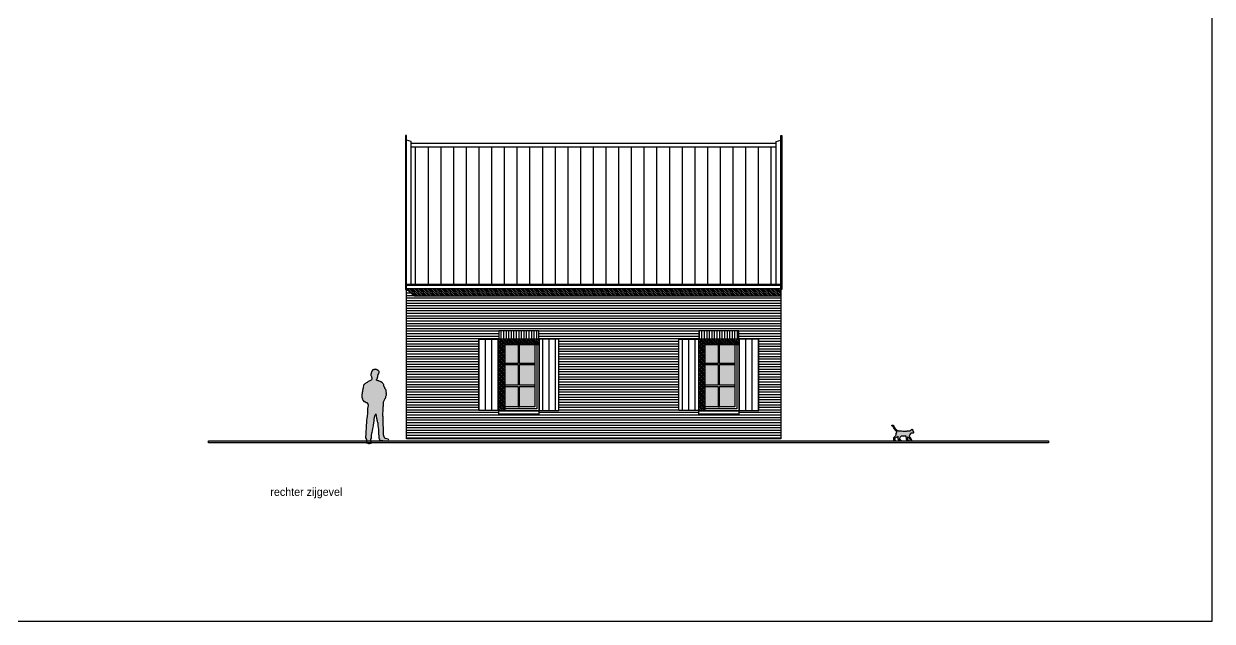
# Model space of a CAD drawing. Header units: millimetres. Extents: x 194362 to 347421, y -189721 to -131700.
# Drawn here: x 246427 to 276134, y -161557 to -146629 of the extents above; entities that cross this region are included whole.
import ezdxf

# ---------------------------------------------------------------- set-up
doc = ezdxf.new("R2010")
doc.units = ezdxf.units.MM
for name, color, linetype in [('arc-glas', 5, 'Continuous'), ('arcering', 5, 'Continuous'), ('grijs03', 252, 'Continuous'), ('KOZIJN', 1, 'Continuous'), ('LAYER_1', 7, 'Continuous'), ('text', 7, 'Continuous'), ('zicht', 5, 'Continuous')]:
    doc.layers.add(name, color=color, linetype=linetype)
doc.layers.add('hulp', color=6, linetype='Continuous', plot=False)
doc.styles.get("Standard").update_dxf_attribs({"font": 'LSANS.TTF', "height": 20})

# ---------------------------------------------------------------- blocks, each defined once
blk = doc.blocks.new('mib6')
blk.add_hatch(color=256).paths.add_polyline_path([(151.9, 134.8), (151.3, 134.3), (150.7, 133.7), (149.6, 133.6), (149.2, 133.4), (148.9, 132.7), (148.9, 131.1), (147.9, 129.5), (147.6, 128.9), (146.9, 127), (146.6, 124.1), (146.1, 123.4), (145.9, 121.7), (146.2, 120.1), (146.7, 119), (147.3, 117.5), (147.8, 116.4), (148.1, 114.8), (148.1, 111.9), (147.5, 109.6), (146.6, 108.4), (145.2, 107.5), (143.1, 106.9), (141.6, 106.1), (139.2, 104.9), (136.6, 103.1), (134.5, 101.6), (132.3, 100), (131.2, 99.2), (129.3, 97.7), (128, 96.4), (127.4, 94.1), (127.1, 91), (126.9, 90), (126.7, 88.6), (126.5, 87.6), (126.2, 86.6), (125.2, 82.8), (124.8, 80.5), (124.4, 77.6), (123.9, 74.9), (123.5, 73), (123.4, 72), (123.3, 71.5), (123.1, 69.6), (123.1, 69), (123.2, 67.3), (123.3, 66.3), (123.6, 65.6), (124.1, 64.6), (124.7, 63.4), (124.8, 62.6), (124.3, 61.4), (124.9, 60.2), (125.8, 59), (126.9, 58.2), (127.2, 57.4), (127.2, 56.6), (128, 55.7), (128.7, 55.6), (129.3, 55.6), (131.1, 55.2), (131.7, 54.8), (132, 54.4), (132.7, 53.3), (133.7, 52.4), (134.7, 52.4), (135.3, 52.5), (135.7, 52.6), (138.4, 49.8), (138.5, 49), (139.2, 46), (139.1, 43.4), (138.7, 42.1), (138.2, 40.6), (137.4, 38.5), (137.3, 36.7), (137.5, 34.2), (137.4, 30.4), (137.6, 28.2), (137.7, 25.1), (136.7, 18.6), (135.7, 12.5), (135.4, 9.4), (135, 6.5), (134.9, 3.8), (134.7, 2.1), (134.4, -4.1), (134.1, -9.6), (134, -12.2), (133.6, -18.6), (133.4, -22.9), (133.2, -27.2), (132.8, -32.7), (132.7, -35.6), (134.9, -39.6), (134.8, -41.9), (134.6, -44), (134.7, -45.7), (134.7, -47.1), (135.3, -48), (136.2, -48.4), (138.4, -49), (140.3, -49.3), (142.8, -49.3), (144.3, -49.1), (146.6, -48.6), (147.2, -47.6), (147.3, -46.8), (146.8, -45.3), (146.5, -44), (145.7, -41.6), (145.8, -40), (146.3, -39), (148.1, -35.6), (147.1, -35.2), (147.8, -33.5), (147.6, -31.5), (147.7, -27.5), (148, -25.8), (148.2, -24.9), (148.6, -23.6), (149.1, -21.1), (149.9, -18), (151, -12.5), (151.8, -8.9), (152.3, -5.7), (152.7, -3.2), (153.1, 1.3), (153.9, 7), (154.6, 11.2), (155.4, 15.5), (156.2, 19.3), (158, 24.2), (158.9, 19.4), (159.3, 17.4), (160.1, 13.5), (160.5, 11.2), (161, 9.1), (161.5, 7.2), (162, 5.4), (162.4, 3.9), (162.8, 2.7), (163.5, 1.7), (163.5, 0.8), (163.5, 0.1), (163.4, -0.5), (163.6, -3.5), (163.8, -5.8), (164, -8.7), (164.9, -15.9), (164.9, -22.2), (165.2, -25.6), (165.6, -31.5), (166.1, -35.8), (166.6, -37.6), (167.7, -37.6), (167.5, -39.5), (167.4, -41.2), (167.5, -41.7), (170.5, -42.2), (173.4, -42.4), (176.3, -42.2), (178.9, -42.7), (183.5, -43.1), (185.7, -42.9), (190.2, -43.6), (190.8, -41), (190.1, -39.9), (189.2, -38.7), (188.9, -38.6), (185.6, -38.1), (182.7, -37.5), (181, -36.1), (179.9, -34.7), (179.2, -33.8), (178.9, -32.1), (178.6, -31), (178.3, -30.6), (178.1, -29.6), (177.7, -29.1), (177.7, -28.6), (177.9, -27.1), (177.8, -25), (177.7, -21.8), (177.6, -19.1), (177.5, -16), (177.4, -12.5), (177.2, -8.8), (177.1, -4.9), (176.9, 2.2), (176.7, 9.2), (176.6, 14.1), (176.6, 15.6), (176.5, 17.4), (175.6, 19), (175.8, 21.2), (176, 24.1), (176.3, 27.1), (176.9, 30.1), (177, 32), (176.9, 34), (176.9, 36.7), (176.9, 37.8), (177, 40), (177.1, 42.3), (177.2, 44.4), (177.5, 47.2), (177.7, 49.1), (177.7, 52), (177.8, 53.8), (178.4, 56), (179.8, 59.1), (180.5, 60.8), (181.5, 62.7), (181.8, 63.4), (182.9, 63.6), (183, 64.9), (183.2, 66.4), (183.4, 68.1), (183.5, 68.6), (183.9, 70.1), (185, 71.3), (185.1, 72.5), (184.2, 74.2), (184, 75.3), (184.7, 76.1), (184.7, 77.1), (184.6, 78.3), (184.5, 79.6), (184.3, 81.1), (184.1, 82.9), (183.9, 83.7), (183.4, 84.2), (183.4, 85.5), (182.3, 85.9), (181.4, 86.3), (181, 87.6), (180.7, 90.2), (179.9, 91.1), (179.5, 91.6), (178.9, 92.7), (178.6, 93.6), (178.4, 94.8), (178.1, 96.9), (177.2, 98.7), (175.9, 100.6), (174.9, 101.8), (174.4, 102.3), (173.2, 103.2), (172.1, 103.9), (171.7, 104.1), (169.8, 104.9), (168.9, 105.3), (166.9, 106.1), (165.9, 106.6), (164.1, 107.1), (162.9, 107.7), (161.4, 108.2), (160.4, 108.2), (159.8, 108.2), (160.6, 108.5), (160.3, 108.6), (159.9, 109), (160.4, 110.1), (161.2, 111.7), (161.7, 112.7), (162.3, 113.5), (162.4, 114.2), (162.6, 115.1), (162.9, 116), (163.3, 116.8), (163.6, 117.7), (163.6, 118.5), (163.5, 119.4), (163.6, 120.1), (164.1, 121.5), (164.3, 121.9), (164.3, 122.8), (164.2, 122.9), (165.8, 124.9), (166.2, 126.4), (166.7, 127.5), (166.5, 128.3), (166.4, 128.8), (166.4, 129.7), (166.9, 130.3), (166.7, 130.6), (166, 130.8), (164.8, 131.6), (164.8, 131.9), (165.1, 132.5), (164.8, 132.5), (164.3, 132.5), (163.8, 132.7), (163.5, 133.2), (163.2, 133.5), (162.9, 134), (162.7, 134.4), (161.5, 134.9), (161.3, 134.8), (161, 134.8), (160.4, 134.8), (160.2, 134.5), (159.7, 134.5), (159.7, 134.9), (159.4, 134.6), (159.1, 134.5), (159.1, 135.1), (158.9, 134.7), (159.2, 135.7), (158.8, 135.7), (157.7, 135.3), (156.7, 135.2), (155.5, 135.3), (154.8, 135.5), (155, 135), (153.8, 135.4), (153.9, 134.9), (153.6, 134.7), (153, 134.6), (152.6, 134.6)])
blk.add_lwpolyline([(151.9, 134.8), (151.3, 134.3), (150.7, 133.7), (149.6, 133.6), (149.2, 133.4), (148.9, 132.7), (148.9, 131.1), (148.9, 131.1), (147.9, 129.5), (147.6, 128.9), (146.9, 127), (146.9, 127), (146.6, 124.1), (146.1, 123.4), (145.9, 121.7), (146.2, 120.1), (146.7, 119), (147.3, 117.5), (147.8, 116.4), (148.1, 114.8), (148.1, 111.9), (147.5, 109.6), (146.6, 108.4), (145.2, 107.5), (143.1, 106.9), (141.6, 106.1), (139.2, 104.9), (136.6, 103.1), (134.5, 101.6), (132.3, 100), (131.2, 99.2), (129.3, 97.7), (128, 96.4), (127.4, 94.1), (127.1, 91), (126.9, 90), (126.7, 88.6), (126.5, 87.6), (126.2, 86.6), (125.2, 82.8), (124.8, 80.5), (124.4, 77.6), (123.9, 74.9), (123.5, 73), (123.4, 72), (123.3, 71.5), (123.1, 69.6), (123.1, 69), (123.2, 67.3), (123.3, 66.3), (123.6, 65.6), (124.1, 64.6), (124.7, 63.4), (124.8, 62.6), (124.3, 61.4), (124.9, 60.2), (125.8, 59), (126.9, 58.2), (127.2, 57.4), (127.2, 56.6), (128, 55.7), (128.7, 55.6), (129.3, 55.6), (131.1, 55.2), (131.7, 54.8), (132, 54.4), (132.7, 53.3), (133.7, 52.4), (134.7, 52.4), (135.3, 52.5), (135.7, 52.6), (138.4, 49.8), (138.5, 49), (139.2, 46), (139.1, 43.4), (138.7, 42.1), (138.2, 40.6), (137.4, 38.5), (137.3, 36.7), (137.5, 34.2), (137.4, 30.4), (137.6, 28.2), (137.7, 25.1), (136.7, 18.6), (135.7, 12.5), (135.4, 9.4), (135, 6.5), (134.9, 3.8), (134.7, 2.1), (134.4, -4.1), (134.1, -9.6), (134, -12.2), (133.6, -18.6), (133.4, -22.9), (133.2, -27.2), (132.8, -32.7), (132.7, -35.6), (134.9, -39.6), (134.8, -41.9), (134.6, -44), (134.7, -45.7), (134.7, -47.1), (135.3, -48), (136.2, -48.4), (138.4, -49), (140.3, -49.3), (142.8, -49.3), (144.3, -49.1), (146.6, -48.6), (147.2, -47.6), (147.3, -46.8), (146.8, -45.3), (146.5, -44), (145.7, -41.6), (145.8, -40), (146.3, -39), (148.1, -35.6), (147.1, -35.2), (147.8, -33.5), (147.6, -31.5), (147.7, -27.5), (148, -25.8), (148.2, -24.9), (148.6, -23.6), (149.1, -21.1), (149.9, -18), (151, -12.5), (151.8, -8.9), (152.3, -5.7), (152.7, -3.2), (153.1, 1.3), (153.9, 7), (154.6, 11.2), (155.4, 15.5), (156.2, 19.3), (158, 24.2), (158.9, 19.4), (159.3, 17.4), (160.1, 13.5), (160.5, 11.2), (161, 9.1), (161.5, 7.2), (162, 5.4), (162.4, 3.9), (162.8, 2.7), (163.5, 1.7), (163.5, 0.8), (163.5, 0.1), (163.4, -0.5), (163.6, -3.5), (163.8, -5.8), (164, -8.7), (164.9, -15.9), (164.9, -22.2), (165.2, -25.6), (165.6, -31.5), (166.1, -35.8), (166.6, -37.6), (167.7, -37.6), (167.5, -39.5), (167.4, -41.2), (167.5, -41.7), (170.5, -42.2), (173.4, -42.4), (176.3, -42.2), (178.9, -42.7), (183.5, -43.1), (185.7, -42.9), (190.2, -43.6), (190.8, -41), (190.1, -39.9), (189.2, -38.7), (188.9, -38.6), (185.6, -38.1), (182.7, -37.5), (181, -36.1), (179.9, -34.7), (179.2, -33.8), (178.9, -32.1), (178.6, -31), (178.3, -30.6), (178.1, -29.6), (177.7, -29.1), (177.7, -28.6), (177.9, -27.1), (177.8, -25), (177.7, -21.8), (177.6, -19.1), (177.5, -16), (177.4, -12.5), (177.2, -8.8), (177.1, -4.9), (176.9, 2.2), (176.7, 9.2), (176.6, 14.1), (176.6, 15.6), (176.5, 17.4), (175.6, 19), (175.8, 21.2), (176, 24.1), (176.3, 27.1), (176.9, 30.1), (177, 32), (176.9, 34), (176.9, 36.7), (176.9, 37.8), (177, 40), (177.1, 42.3), (177.2, 44.4), (177.5, 47.2), (177.7, 49.1), (177.7, 52), (177.8, 53.8), (178.4, 56), (179.8, 59.1), (180.5, 60.8), (181.5, 62.7), (181.8, 63.4), (182.9, 63.6), (183, 64.9), (183.2, 66.4), (183.4, 68.1), (183.5, 68.6), (183.9, 70.1), (185, 71.3), (185.1, 72.5), (184.2, 74.2), (184, 75.3), (184.7, 76.1), (184.7, 77.1), (184.6, 78.3), (184.5, 79.6), (184.3, 81.1), (184.1, 82.9), (183.9, 83.7), (183.4, 84.2), (183.4, 85.5), (182.3, 85.9), (181.4, 86.3), (181, 87.6), (180.7, 90.2), (179.9, 91.1), (179.5, 91.6), (178.9, 92.7), (178.6, 93.6), (178.4, 94.8), (178.1, 96.9), (177.2, 98.7), (175.9, 100.6), (174.9, 101.8), (174.4, 102.3), (173.2, 103.2), (172.1, 103.9), (171.7, 104.1), (169.8, 104.9), (168.9, 105.3), (166.9, 106.1), (165.9, 106.6), (164.1, 107.1), (162.9, 107.7), (161.4, 108.2), (160.4, 108.2), (159.8, 108.2), (160.6, 108.5), (160.3, 108.6), (159.9, 109), (160.4, 110.1), (161.2, 111.7), (161.7, 112.7), (162.3, 113.5), (162.4, 114.2), (162.6, 115.1), (162.9, 116), (163.3, 116.8), (163.6, 117.7), (163.6, 118.5), (163.5, 119.4), (163.6, 120.1), (164.1, 121.5), (164.3, 121.9), (164.3, 122.8), (164.2, 122.9), (165.8, 124.9), (166.2, 126.4), (166.7, 127.5), (166.5, 128.3), (166.4, 128.8), (166.4, 129.7), (166.9, 130.3), (166.7, 130.6), (166, 130.8), (164.8, 131.6), (164.8, 131.9), (165.1, 132.5), (164.8, 132.5), (164.3, 132.5), (163.8, 132.7), (163.5, 133.2), (163.2, 133.5), (162.9, 134), (162.7, 134.4), (161.5, 134.9), (161.3, 134.8), (161, 134.8), (160.4, 134.8), (160.2, 134.5), (159.7, 134.5), (159.7, 134.9), (159.4, 134.6), (159.1, 134.5), (159.1, 135.1), (158.9, 134.7), (159.2, 135.7), (158.8, 135.7), (157.7, 135.3), (156.7, 135.2), (156.7, 135.2), (155.5, 135.3), (154.8, 135.5), (155, 135), (153.8, 135.4), (153.9, 134.9), (153.6, 134.7), (153, 134.6), (152.6, 134.6)], close=True)
blk = doc.blocks.new('Animale (12)')
at = {"layer": 'LAYER_1', "linetype": 'Continuous'}
blk.add_lwpolyline([(-17, 9.9), (-15.5, 8.7), (-14.6, 8.4), (-13.5, 8), (-13.6, 8.3), (-12.4, 7.9), (-10.8, 8), (-9.1, 8), (-7.5, 7.9), (-4.2, 7.3), (-1, 7), (1.3, 6.6), (3.6, 6.4), (5.9, 6.6), (7, 6.8), (8.1, 7), (9.4, 7.4), (10.2, 7.5), (11.2, 7.6), (14, 7.3), (14.2, 7.4), (15.1, 7.3), (17, 7.8), (18.6, 9), (19.5, 9.4), (20, 10.1), (20.8, 10.7), (21.2, 11.3), (21.4, 11.6), (21.8, 11.8), (22, 11.5), (21.9, 11), (21.8, 10.6), (22.7, 11.2), (23.2, 11.6), (23.4, 11.6), (23.2, 10.4), (23, 9.5), (22.7, 8.8), (23.5, 8.2), (24.6, 7), (24.7, 6.3), (25.2, 5.4), (25.6, 4.6), (25.8, 4), (25.8, 3.7), (25.5, 3.3), (25.4, 2.9), (25.2, 2.6), (24.7, 2.1), (24.2, 2), (23.9, 1.7), (23.4, 1.7), (22.3, 1.9), (21, 1.9), (20.2, 1.8), (19.7, 1.5), (19, 1.1), (19, 1.4), (18, 0.2), (18, 0.6), (17.7, -0.6), (17.3, -1.2), (16.6, -2), (15.8, -3.5), (15.6, -3.2), (15.4, -4), (15.1, -4.7), (14.7, -5), (14.9, -6), (15.7, -7.1), (16.8, -8.1), (17.6, -9), (18.1, -9.7), (18.8, -11.1), (19.8, -13), (20.4, -14.9), (20.4, -16.4), (20.2, -17.1), (19.8, -17.1), (19.2, -16.9), (18.7, -16.4), (18.1, -16), (17.4, -14.2), (16.7, -12.3), (15.7, -10.8), (14.6, -10.2), (13.6, -9.7), (12.5, -9.1), (11.4, -8.4), (10.8, -7.9), (10.7, -8.8), (10.5, -10.8), (10.6, -12.4), (10.6, -13.5), (11, -14.4), (11.7, -15), (12.6, -15.5), (13.1, -15.9), (13.3, -16.2), (13.4, -16.6), (13.1, -16.9), (11.3, -17), (10, -16.7), (9.6, -16.4), (9.1, -15.7), (9, -14.4), (8.6, -14.1), (8.6, -13.5), (8.3, -13.7), (8.3, -11.7), (7.9, -9.8), (7.4, -7.8), (6.8, -6.2), (6.9, -5.8), (6.5, -5.3), (5.7, -5.2), (4.1, -5.5), (4.2, -5.3), (3.7, -5.4), (3, -5.6), (3.2, -5.4), (2.6, -5.4), (2.2, -5.4), (1.8, -5.4), (1.4, -5.6), (1.5, -5.4), (0.1, -5.9), (-0.8, -6.5), (-0.8, -6.1), (-1, -5.8), (-1.6, -6), (-2.3, -5.9), (-2.9, -5.8), (-3.9, -6), (-3.5, -5.5), (-4.2, -5.7), (-4.6, -5.5), (-5, -5.4), (-5.4, -5.5), (-6.4, -6.9), (-7.8, -8.4), (-9.4, -11.2), (-9.6, -11.7), (-9.5, -12.5), (-9, -13.4), (-8.1, -14.2), (-7.4, -15), (-6.9, -15.4), (-5.8, -15.6), (-5, -16.1), (-4.6, -16.4), (-4.5, -16.8), (-4.4, -17.3), (-5.7, -17.6), (-7, -17.6), (-8.2, -17.4), (-9.1, -16.9), (-10.3, -15.7), (-11.4, -14.6), (-13, -12.2), (-13.1, -11.7), (-13, -11.2), (-12.8, -10.4), (-12.5, -9.6), (-12.5, -8.8), (-12.5, -8.6), (-12.9, -8.6), (-12.6, -8.2), (-12.5, -7.7), (-12.5, -7), (-12.6, -5.8), (-13.6, -6.6), (-14.5, -7.2), (-16.3, -8), (-18, -8.8), (-19.5, -9.7), (-20.4, -10.6), (-21.2, -11.7), (-21.6, -12.8), (-21.5, -14), (-21.1, -15.1), (-20.4, -15.8), (-20.1, -16.3), (-20.2, -16.8), (-21, -17), (-22.3, -16.8), (-23.1, -16.4), (-23.4, -16.1), (-23.5, -15.2), (-23.7, -15.3), (-23.6, -13.4), (-23.6, -11.6), (-23.5, -9.4), (-23.3, -9.1), (-22.3, -8.4), (-22.8, -8.3), (-22.4, -8.1), (-21, -6.5), (-19.5, -5), (-19.4, -4.5), (-19.8, -4.5), (-18.5, -3.3), (-17.9, -2.5), (-18.4, -2.5), (-17.9, -1.9), (-18.1, -1.6), (-17.7, -0.9), (-17.6, 0), (-17.2, 0.9), (-17.7, 0.6), (-17.5, 1.9), (-17.2, 2.8), (-16.7, 3.7), (-16.5, 4.7), (-16.5, 5.4), (-17, 6.1), (-18.2, 7.2), (-19.8, 8.6), (-21.1, 10), (-22.2, 11.7), (-22.5, 12.4), (-23, 13), (-23.3, 13.5), (-23.8, 14.3), (-24, 14.6), (-24.3, 15), (-23.9, 14.8), (-24.7, 16.3), (-25.1, 17.3), (-25.9, 18.4), (-26.9, 19.3), (-28.3, 20.1), (-28.5, 20.6), (-28.6, 21.1), (-28.3, 21.5), (-27.8, 21.7), (-26.8, 21.7), (-25.5, 21.4), (-24.4, 20.8), (-23.9, 20.1), (-23.3, 18.9), (-22.4, 16.9), (-20.9, 14.2), (-19, 11.8), (-17, 9.9)], dxfattribs=at)
blk = doc.blocks.new('kat01')
at = {"xscale": 10, "yscale": 10, "zscale": 10}
blk.add_blockref('Animale (12)', (-262, 176), dxfattribs=at)

msp = doc.modelspace()

# ---------------------------------------------------------------- hatches: boundary and pattern name
h = msp.add_hatch(color=256)
h.dxf.hatch_style = 1
h.paths.add_polyline_path([(268240.97633, -156777.81392), (268255.54253, -156789.39022), (268264.81891, -156792.38013), (268275.70523, -156796.52), (268274.55527, -156793.83675), (268287.43486, -156797.28664), (268303.30435, -156796.74999), (268319.55717, -156796.29), (268336.26998, -156797.97662), (268369.31226, -156803.26645), (268400.7446, -156806.86967), (268423.82053, -156810.08957), (268446.58981, -156812.00617), (268470.27906, -156810.47289), (268481.31871, -156808.9396), (268492.2817, -156806.86967), (268504.77797, -156802.65314), (268513.13437, -156801.42651), (268523.48404, -156800.5832), (268551.23649, -156803.72644), (268552.84644, -156802.57647), (268562.35281, -156803.34311), (268580.5989, -156798.58993), (268596.85171, -156786.63031), (268606.35808, -156782.33711), (268611.11126, -156775.59066), (268619.08434, -156769.22753), (268622.6109, -156763.55438), (268625.37081, -156760.02782), (268628.97403, -156758.87786), (268630.58398, -156761.25445), (268629.81734, -156766.77427), (268629.43401, -156770.76081), (268638.02041, -156764.09103), (268642.5436, -156760.41114), (268645.07352, -156760.79446), (268643.31024, -156772.75408), (268640.93365, -156781.87713), (268638.09707, -156788.70025), (268646.14682, -156794.29673), (268656.87981, -156806.79301), (268657.87645, -156813.46279), (268663.24294, -156822.20252), (268667.07615, -156830.32893), (268669.29942, -156836.84539), (268669.29942, -156839.06865), (268666.30951, -156843.6685), (268665.23621, -156847.11839), (268662.85962, -156850.95161), (268658.48976, -156855.39813), (268653.12326, -156856.70142), (268649.52004, -156859.23134), (268645.45684, -156859.92132), (268634.03387, -156857.85139), (268621.23094, -156857.16141), (268612.56788, -156858.54136), (268607.66137, -156861.45461), (268601.45157, -156865.36448), (268601.45157, -156862.22125), (268591.48522, -156874.48753), (268591.48522, -156870.88431), (268587.57534, -156882.76726), (268584.04879, -156888.51708), (268576.68902, -156896.33683), (268568.71594, -156911.74634), (268567.18265, -156908.06646), (268564.7294, -156916.88285), (268561.66283, -156923.78263), (268558.36627, -156926.15922), (268559.66956, -156936.20224), (268567.9493, -156947.62521), (268579.06561, -156957.89821), (268586.88536, -156966.02462), (268592.02187, -156973.1544), (268598.61499, -156987.33728), (268609.04133, -157006.12002), (268615.25113, -157025.36274), (268615.32779, -157040.4656), (268612.9512, -157047.13539), (268609.19466, -157047.59537), (268602.60153, -157045.67876), (268597.69502, -157040.00561), (268592.1752, -157036.1724), (268585.42874, -157018.1563), (268578.37563, -156999.98688), (268567.87263, -156984.65403), (268556.98631, -156978.82755), (268547.01996, -156973.1544), (268535.98031, -156967.09792), (268525.09399, -156960.73479), (268518.57753, -156955.59829), (268517.96422, -156964.568), (268516.50759, -156984.42404), (268516.58426, -157000.60019), (268517.19757, -157011.48652), (268521.18411, -157020.68622), (268528.39055, -157026.66603), (268536.90028, -157031.64921), (268541.73013, -157035.32909), (268544.33671, -157038.39566), (268545.10335, -157042.3822), (268542.26678, -157045.14212), (268523.71403, -157046.29208), (268511.37109, -157043.76216), (268506.92457, -157040.69559), (268502.24805, -157033.02917), (268500.6381, -157020.37957), (268497.49486, -157017.00634), (268496.65156, -157011.10319), (268494.42829, -157013.70978), (268493.81498, -156993.77708), (268490.28843, -156974.38103), (268484.99859, -156954.90831), (268479.09545, -156938.50216), (268479.86209, -156934.97561), (268475.79889, -156929.8391), (268468.13246, -156928.84247), (268451.72632, -156931.44905), (268452.95294, -156929.37912), (268448.19976, -156930.22243), (268441.06999, -156932.59902), (268442.52661, -156930.52908), (268437.46677, -156930.22243), (268433.09691, -156930.22243), (268428.65038, -156930.52908), (268424.7405, -156932.98234), (268425.73714, -156930.52908), (268412.24423, -156935.66559), (268402.8912, -156941.79873), (268402.58454, -156937.58219), (268400.7446, -156934.97561), (268394.53479, -156936.58556), (268388.32499, -156935.89558), (268382.11519, -156934.74562), (268372.37883, -156936.12557), (268375.59873, -156931.90904), (268368.54562, -156933.74898), (268364.63574, -156931.37239), (268360.57254, -156930.22243), (268356.89265, -156931.37239), (268347.23296, -156945.17195), (268332.97341, -156960.27481), (268316.79726, -156988.7939), (268315.49397, -156993.47042), (268315.95395, -157001.90349), (268321.47378, -157010.33655), (268329.83018, -157018.76962), (268336.72996, -157026.28271), (268342.47978, -157030.49925), (268352.75279, -157032.26252), (268361.49251, -157037.16903), (268365.40239, -157040.69559), (268366.16903, -157044.75879), (268367.47232, -157049.66531), (268354.4394, -157052.11856), (268341.25315, -157052.50188), (268329.21687, -157050.27862), (268319.7105, -157045.14212), (268308.28753, -157033.64248), (268296.78789, -157022.14284), (268281.22505, -156998.91358), (268279.92176, -156993.16376), (268280.53508, -156988.56391), (268283.37165, -156980.82082), (268286.0549, -156972.61775), (268286.43822, -156964.26135), (268286.0549, -156962.88139), (268282.22169, -156962.03808), (268284.9816, -156958.89485), (268286.0549, -156953.29836), (268285.67158, -156946.32191), (268285.05827, -156934.51562), (268274.63193, -156942.56537), (268265.58555, -156948.54518), (268248.25943, -156956.36493), (268231.23997, -156964.26135), (268215.90712, -156973.76771), (268207.1674, -156982.35411), (268199.11766, -156993.54708), (268195.36111, -157004.89339), (268195.82109, -157016.77635), (268200.19096, -157027.73933), (268207.1674, -157034.25579), (268209.62066, -157039.54563), (268208.62402, -157044.75879), (268200.57428, -157046.21541), (268187.69469, -157044.75879), (268180.25826, -157040.69559), (268177.26835, -157037.62902), (268175.88839, -157028.12265), (268174.04845, -157029.42595), (268175.19842, -157010.64321), (268175.12175, -156992.32046), (268176.42504, -156970.93113), (268178.26498, -156967.09792), (268188.23134, -156960.5048), (268183.01817, -156959.50816), (268186.54472, -156957.51489), (268201.11093, -156941.79873), (268215.67713, -156926.08256), (268216.67377, -156921.4827), (268213.30054, -156921.55937), (268225.87348, -156909.21642), (268232.31327, -156901.32001), (268227.1001, -156901.62667), (268232.38994, -156895.03354), (268230.47333, -156892.1203), (268234.30654, -156885.60384), (268234.68986, -156876.63412), (268238.98306, -156867.43442), (268234.22988, -156870.27099), (268236.06982, -156857.85139), (268239.28972, -156848.49835), (268243.73624, -156839.14531), (268245.65285, -156829.48562), (268245.57618, -156822.6625), (268240.89967, -156815.76272), (268228.71005, -156804.64641), (268213.37721, -156790.92351), (268199.73097, -156776.05065), (268188.69132, -156759.72116), (268185.54809, -156752.89805), (268181.40822, -156746.15159), (268177.65167, -156741.32175), (268172.51517, -156733.11867), (268170.59856, -156730.58875), (268167.60866, -156726.06556), (268171.97852, -156728.28883), (268163.92877, -156713.64596), (268159.86557, -156703.75627), (268151.96915, -156692.56329), (268141.54282, -156683.51691), (268127.74325, -156675.00718), (268125.51999, -156670.94398), (268125.13667, -156665.73081), (268127.74325, -156661.97426), (268132.64976, -156659.751), (268143.30609, -156659.52101), (268156.10902, -156662.28092), (268166.84201, -156668.72072), (268172.13185, -156675.3905), (268178.34165, -156687.35013), (268187.15804, -156707.20616), (268202.41422, -156734.11531), (268221.12029, -156758.18788)])
h = msp.add_hatch(color=256)
h.dxf.hatch_style = 1
h.paths.add_polyline_path([(251043.03734, -157052.60097), (272043.03734, -157052.60097), (272043.03734, -157102.60097), (251043.03734, -157102.60097)])
at = {"layer": 'arc-glas'}
h = msp.add_hatch(color=256, dxfattribs=at)
h.dxf.hatch_style = 1
h.set_gradient(color1=(132, 132, 132), color2=(214, 214, 214), rotation=45, tint=1)
h.paths.add_polyline_path([(258787.97908, -155689.26763), (258402.97908, -155689.26763), (258402.97908, -156202.60097), (258787.97908, -156202.60097)])
h.paths.add_polyline_path([(258787.97908, -155145.9343), (258402.97908, -155145.9343), (258402.97908, -155659.26763), (258787.97908, -155659.26763)])
h.paths.add_polyline_path([(258787.97908, -154602.60097), (258402.97908, -154602.60097), (258402.97908, -155115.9343), (258787.97908, -155115.9343)])
h.paths.add_polyline_path([(259202.97908, -154602.60097), (258817.97908, -154602.60097), (258817.97908, -155115.9343), (259202.97908, -155115.9343)])
h.paths.add_polyline_path([(259202.97908, -155145.9343), (258817.97908, -155145.9343), (258817.97908, -155659.26763), (259202.97908, -155659.26763)])
h.paths.add_polyline_path([(259202.97908, -155689.26763), (258817.97908, -155689.26763), (258817.97908, -156202.60097), (259202.97908, -156202.60097)])
h = msp.add_hatch(color=256, dxfattribs=at)
h.dxf.hatch_style = 1
h.set_gradient(color1=(132, 132, 132), color2=(214, 214, 214), rotation=45, tint=1)
h.paths.add_polyline_path([(263787.97908, -155689.26763), (263402.97908, -155689.26763), (263402.97908, -156202.60097), (263787.97908, -156202.60097)])
h.paths.add_polyline_path([(263787.97908, -155145.9343), (263402.97908, -155145.9343), (263402.97908, -155659.26763), (263787.97908, -155659.26763)])
h.paths.add_polyline_path([(263787.97908, -154602.60097), (263402.97908, -154602.60097), (263402.97908, -155115.9343), (263787.97908, -155115.9343)])
h.paths.add_polyline_path([(264202.97908, -154602.60097), (263817.97908, -154602.60097), (263817.97908, -155115.9343), (264202.97908, -155115.9343)])
h.paths.add_polyline_path([(264202.97908, -155145.9343), (263817.97908, -155145.9343), (263817.97908, -155659.26763), (264202.97908, -155659.26763)])
h.paths.add_polyline_path([(264202.97908, -155689.26763), (263817.97908, -155689.26763), (263817.97908, -156202.60097), (264202.97908, -156202.60097)])
at = {"layer": 'arcering'}
h = msp.add_hatch(dxfattribs=at)
h.set_pattern_fill('LINE', color=256, scale=100, angle=90)
h.set_pattern_definition([(90, (0, -35046.06), (-317.5, 2e-14), [])])
h.paths.add_polyline_path([(265232.97908, -149711.54087), (256112.97908, -149711.54087), (256112.97908, -153144.03674), (265232.97908, -153144.03674)])
h = msp.add_hatch(dxfattribs=at)
h.set_pattern_fill('LINE', color=256, scale=10, angle=135)
h.set_pattern_definition([(135, (0, -34046.062), (-22.4506403, -22.4506403), [])])
h.paths.add_polyline_path([(255992.97908, -153253.02628), (256191.65417, -153423.02628), (265352.97908, -153423.02628), (265352.97908, -153253.02628)])
h = msp.add_hatch(dxfattribs=at)
h.set_pattern_fill('LINE', color=256, scale=50, angle=90)
h.paths.add_polyline_path([(264802.97908, -154512.60097), (264312.97908, -154512.60097), (264312.97908, -156292.60097), (264802.97908, -156292.60097)])
h.paths.add_polyline_path([(262802.97908, -154512.60097), (263292.97908, -154512.60097), (263292.97908, -156292.60097), (262802.97908, -156292.60097)])
h.paths.add_polyline_path([(259802.97908, -154512.60097), (259312.97908, -154512.60097), (259312.97908, -156292.60097), (259802.97908, -156292.60097)])
h.paths.add_polyline_path([(257802.97908, -154512.60097), (258292.97908, -154512.60097), (258292.97908, -156292.60097), (257802.97908, -156292.60097)])
h = msp.add_hatch(dxfattribs=at)
h.set_pattern_fill('LINE', color=256, scale=10, angle=135)
h.set_pattern_definition([(135, (147749.907, -180263.13), (-22.45064, -22.45064), [])])
h.paths.add_polyline_path([(258302.97908, -156302.60097), (258302.97908, -154502.60097), (259302.97908, -154502.60097), (259302.97908, -154652.60097), (258452.97908, -154652.60097), (258452.97908, -156302.60097)])
h = msp.add_hatch(dxfattribs=at)
h.set_pattern_fill('LINE', color=256, scale=10, angle=135)
h.set_pattern_definition([(135, (152749.907, -180263.13), (-22.45064, -22.45064), [])])
h.paths.add_polyline_path([(263302.97908, -156302.60097), (263302.97908, -154502.60097), (264302.97908, -154502.60097), (264302.97908, -154652.60097), (263452.97908, -154652.60097), (263452.97908, -156302.60097)])
at = {"layer": 'grijs03'}
h = msp.add_hatch(dxfattribs=at)
h.set_pattern_fill('LINE', color=256, scale=20)
h.paths.add_polyline_path([(265352.97908, -153423.02628), (256191.65417, -153423.02628), (255992.97908, -153253.02628), (255992.97908, -157002.60097), (265352.97908, -157002.60097)])
h.paths.add_polyline_path([(262802.97908, -154512.60097), (263292.97908, -154512.60097), (263292.97908, -156292.60097), (262802.97908, -156292.60097)], flags=16)
h.paths.add_polyline_path([(263302.97908, -154502.60097), (263302.97908, -154302.60097), (264302.97908, -154302.60097), (264302.97908, -154502.60097), (264302.97908, -154652.60097), (264302.97908, -156302.60097), (264302.97908, -156382.60097), (263302.97908, -156382.60097), (263302.97908, -156302.60097)], flags=16)
h.paths.add_polyline_path([(263352.97908, -154552.60097), (264252.97908, -154552.60097), (264252.97908, -156252.60097), (263352.97908, -156252.60097)], flags=0)
h.paths.add_polyline_path([(263402.97908, -154602.60097), (264202.97908, -154602.60097), (264202.97908, -156202.60097), (263402.97908, -156202.60097)], flags=0)
h.paths.add_polyline_path([(263402.97908, -155659.26763), (263787.97908, -155659.26763), (263787.97908, -155145.9343), (263402.97908, -155145.9343), (263402.97908, -155115.9343), (263787.97908, -155115.9343), (263787.97908, -154602.60097), (263817.97908, -154602.60097), (263817.97908, -155115.9343), (264202.97908, -155115.9343), (264202.97908, -155145.9343), (263817.97908, -155145.9343), (263817.97908, -155659.26763), (264202.97908, -155659.26763), (264202.97908, -155689.26763), (263817.97908, -155689.26763), (263817.97908, -156202.60097), (263787.97908, -156202.60097), (263787.97908, -155689.26763), (263402.97908, -155689.26763)], flags=0)
h.paths.add_polyline_path([(259802.97908, -156292.60097), (259312.97908, -156292.60097), (259312.97908, -154512.60097), (259802.97908, -154512.60097)], flags=16)
h.paths.add_polyline_path([(259302.97908, -156302.60097), (259302.97908, -156382.60097), (258302.97908, -156382.60097), (258302.97908, -156302.60097), (258302.97908, -154502.60097), (258302.97908, -154302.60097), (259302.97908, -154302.60097), (259302.97908, -154502.60097), (259302.97908, -154652.60097)], flags=16)
h.paths.add_polyline_path([(259252.97908, -156252.60097), (258352.97908, -156252.60097), (258352.97908, -154552.60097), (259252.97908, -154552.60097)], flags=0)
h.paths.add_polyline_path([(259202.97908, -156202.60097), (258402.97908, -156202.60097), (258402.97908, -154602.60097), (259202.97908, -154602.60097)], flags=0)
h.paths.add_polyline_path([(259202.97908, -155689.26763), (258817.97908, -155689.26763), (258817.97908, -156202.60097), (258787.97908, -156202.60097), (258787.97908, -155689.26763), (258402.97908, -155689.26763), (258402.97908, -155659.26763), (258787.97908, -155659.26763), (258787.97908, -155145.9343), (258402.97908, -155145.9343), (258402.97908, -155115.9343), (258787.97908, -155115.9343), (258787.97908, -154602.60097), (258817.97908, -154602.60097), (258817.97908, -155115.9343), (259202.97908, -155115.9343), (259202.97908, -155145.9343), (258817.97908, -155145.9343), (258817.97908, -155659.26763), (259202.97908, -155659.26763)], flags=0)
h.paths.add_polyline_path([(264312.97908, -154512.60097), (264802.97908, -154512.60097), (264802.97908, -156292.60097), (264312.97908, -156292.60097)], flags=16)
h.paths.add_polyline_path([(258292.97908, -156292.60097), (257802.97908, -156292.60097), (257802.97908, -154512.60097), (258292.97908, -154512.60097)], flags=16)
h = msp.add_hatch(dxfattribs=at)
h.set_pattern_fill('LINE', color=256, scale=20, angle=90)
h.set_pattern_definition([(90, (110153.47, -70092.123), (-63.5, 4e-15), [])])
h.paths.add_polyline_path([(258302.97908, -154502.60097), (259302.97908, -154502.60097), (259302.97908, -154302.60097), (258302.97908, -154302.60097)])
h.paths.add_polyline_path([(263302.97908, -154502.60097), (264302.97908, -154502.60097), (264302.97908, -154302.60097), (263302.97908, -154302.60097)])

# ---------------------------------------------------------------- linework, layer by layer
for p, q in [((256112.97908, -149567.94712), (255992.97908, -149537.94712)), ((256112.97908, -153144.03674), (256112.97908, -149567.94712)), ((265232.97908, -149617.94712), (256112.97908, -149617.94712)), ((265232.97908, -149711.54087), (256112.97908, -149711.54087)), ((265232.97908, -149567.94712), (265352.97908, -149537.94712)), ((265232.97908, -153144.03674), (265232.97908, -149567.94712)), ((265352.97908, -153144.03674), (255992.97908, -153144.03674)), ((265352.97908, -153165.56817), (255992.97908, -153165.56817)), ((265352.97908, -153253.02628), (255992.97908, -153253.02628)), ((251043.03734, -157052.60097), (272043.03734, -157052.60097))]:
    msp.add_line(p, q)
for points in [[(211135.692, -161557.4657), (276133.51877, -161557.4657), (276133.51877, -131700.44972), (211135.692, -131700.44972)], [(255972.97908, -153272.60097), (255992.97908, -153272.60097), (255992.97908, -149422.60097), (255972.97908, -149422.60097)], [(265372.97908, -153272.60097), (265352.97908, -153272.60097), (265352.97908, -149422.60097), (265372.97908, -149422.60097)], [(259302.97908, -156302.60097), (258302.97908, -156302.60097), (258302.97908, -154502.60097), (259302.97908, -154502.60097)], [(264302.97908, -156302.60097), (263302.97908, -156302.60097), (263302.97908, -154502.60097), (264302.97908, -154502.60097)], [(251043.03734, -157052.60097), (272043.03734, -157052.60097), (272043.03734, -157102.60097), (251043.03734, -157102.60097)]]:
    msp.add_lwpolyline(points, close=True)
msp.add_lwpolyline([(265352.97908, -152852.84634), (265352.97908, -157002.60097), (255992.97908, -157002.60097), (255992.97908, -152852.84634)])
for points in [[(258302.97908, -154502.60097), (259302.97908, -154502.60097), (259302.97908, -154302.60097), (258302.97908, -154302.60097)], [(263302.97908, -154502.60097), (264302.97908, -154502.60097), (264302.97908, -154302.60097), (263302.97908, -154302.60097)]]:
    msp.add_lwpolyline(points, close=True, dxfattribs=at)
at = {"layer": 'hulp'}
for points in [[(255992.97908, -153253.02628), (256191.65417, -153423.02628), (265352.97908, -153423.02628), (265352.97908, -153253.02628), (265352.97908, -153253.02628), (265352.97908, -153253.02628)], [(258302.97908, -156302.60097), (258302.97908, -154502.60097), (259302.97908, -154502.60097), (259302.97908, -154652.60097), (258452.97908, -154652.60097), (258452.97908, -156302.60097)], [(263302.97908, -156302.60097), (263302.97908, -154502.60097), (264302.97908, -154502.60097), (264302.97908, -154652.60097), (263452.97908, -154652.60097), (263452.97908, -156302.60097)]]:
    msp.add_lwpolyline(points, close=True, dxfattribs=at)
at = {"layer": 'KOZIJN'}
for points in [[(259252.97908, -156252.60097), (258352.97908, -156252.60097), (258352.97908, -154552.60097), (259252.97908, -154552.60097)], [(259202.97908, -156202.60097), (258402.97908, -156202.60097), (258402.97908, -154602.60097), (259202.97908, -154602.60097)], [(259202.97908, -155115.9343), (258817.97908, -155115.9343), (258817.97908, -154602.60097), (258787.97908, -154602.60097), (258787.97908, -155115.9343), (258402.97908, -155115.9343), (258402.97908, -155145.9343), (258787.97908, -155145.9343), (258787.97908, -155659.26763), (258402.97908, -155659.26763), (258402.97908, -155689.26763), (258787.97908, -155689.26763), (258787.97908, -156202.60097), (258817.97908, -156202.60097), (258817.97908, -155689.26763), (259202.97908, -155689.26763), (259202.97908, -155659.26763), (258817.97908, -155659.26763), (258817.97908, -155145.9343), (259202.97908, -155145.9343)], [(264252.97908, -156252.60097), (263352.97908, -156252.60097), (263352.97908, -154552.60097), (264252.97908, -154552.60097)], [(264202.97908, -156202.60097), (263402.97908, -156202.60097), (263402.97908, -154602.60097), (264202.97908, -154602.60097)], [(264202.97908, -155115.9343), (263817.97908, -155115.9343), (263817.97908, -154602.60097), (263787.97908, -154602.60097), (263787.97908, -155115.9343), (263402.97908, -155115.9343), (263402.97908, -155145.9343), (263787.97908, -155145.9343), (263787.97908, -155659.26763), (263402.97908, -155659.26763), (263402.97908, -155689.26763), (263787.97908, -155689.26763), (263787.97908, -156202.60097), (263817.97908, -156202.60097), (263817.97908, -155689.26763), (264202.97908, -155689.26763), (264202.97908, -155659.26763), (263817.97908, -155659.26763), (263817.97908, -155145.9343), (264202.97908, -155145.9343)]]:
    msp.add_lwpolyline(points, close=True, dxfattribs=at)
at = {"layer": 'zicht'}
for points in [[(257802.97908, -154512.60097), (258292.97908, -154512.60097), (258292.97908, -156292.60097), (257802.97908, -156292.60097)], [(259802.97908, -154512.60097), (259312.97908, -154512.60097), (259312.97908, -156292.60097), (259802.97908, -156292.60097)], [(262802.97908, -154512.60097), (263292.97908, -154512.60097), (263292.97908, -156292.60097), (262802.97908, -156292.60097)], [(264802.97908, -154512.60097), (264312.97908, -154512.60097), (264312.97908, -156292.60097), (264802.97908, -156292.60097)], [(259302.97908, -156302.60097), (259302.97908, -156382.60097), (258302.97908, -156382.60097), (258302.97908, -156302.60097)], [(264302.97908, -156302.60097), (264302.97908, -156382.60097), (263302.97908, -156382.60097), (263302.97908, -156302.60097)]]:
    msp.add_lwpolyline(points, close=True, dxfattribs=at)

# ---------------------------------------------------------------- block references
at = {"ltscale": 100, "xscale": 10, "yscale": 10, "zscale": 10}
msp.add_blockref('mib6', (253643.2713, -156619.92817), dxfattribs=at)
msp.add_blockref('kat01', (268673.4449, -157052.60097))

# ---------------------------------------------------------------- texts
at = {"layer": 'text', "insert": (252391.22158, -158225.81265), "char_height": 200, "width": 5617.67, "attachment_point": 1}
msp.add_mtext('\\pi-600,l800,t800;rechter zijgevel', dxfattribs=at)

doc.saveas('drawing.dxf')
